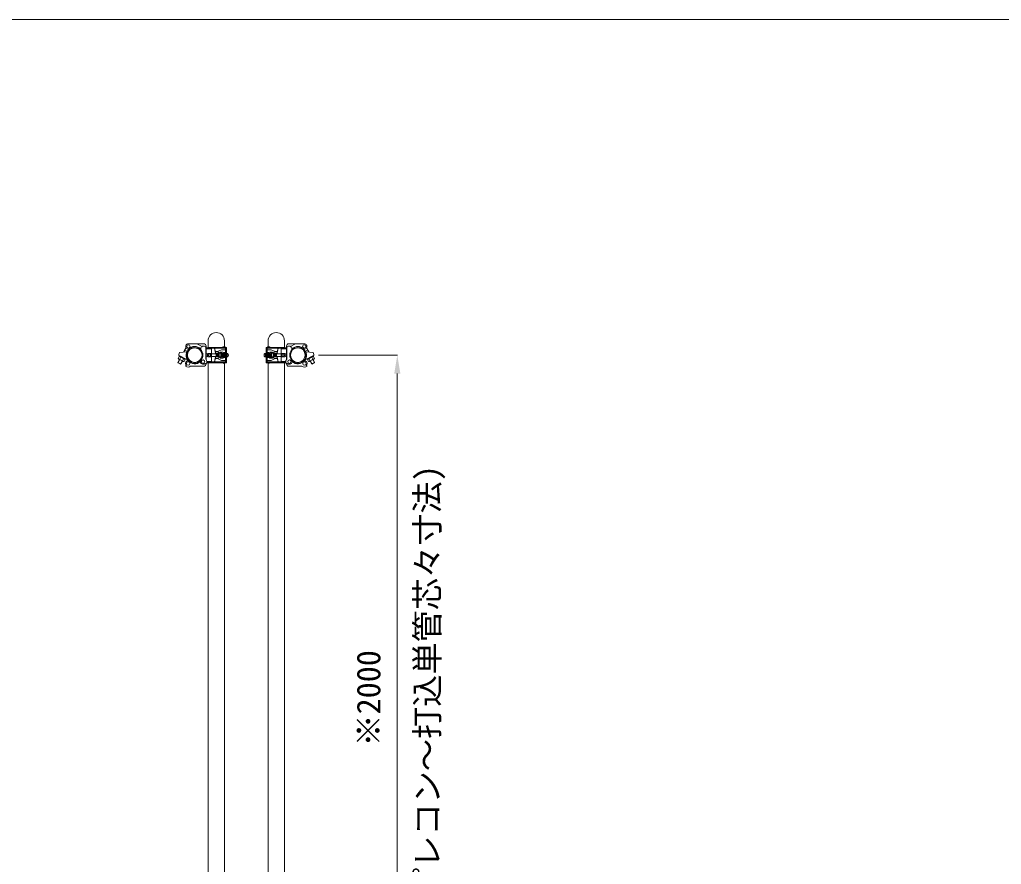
# Model space of a CAD drawing. Units: millimetres, scale not verified. Extents: x -48980 to -28855, y -14438 to 14438.
# Drawn here: x -40205 to -37281, y -3080 to -562 of the extents above; entities that cross this region are included whole.
import ezdxf
from ezdxf.enums import TextEntityAlignment as Align

# ---------------------------------------------------------------- set-up
doc = ezdxf.new("R2010")
doc.units = ezdxf.units.MM
doc.header["$LTSCALE"] = 38
for name, color, linetype, lineweight in [('0-6_ﾎﾞﾙﾄ類', 2, 'Continuous', 18), ('0-A_図面枠', 7, 'Continuous', 18), ('0-B_寸法', 3, 'Continuous', 18), ('0-D_単管', 7, 'Continuous', 18), ('0-E_単管ｸﾗﾝﾌﾟ', 7, 'Continuous', 18)]:
    doc.layers.add(name, color=color, linetype=linetype, lineweight=lineweight)
doc.styles.add('ＭＳ ゴシック', font='')
doc.styles.get('ＭＳ ゴシック').set_extended_font_data('MS Gothic')

msp = doc.modelspace()

# ---------------------------------------------------------------- linework, layer by layer
at = {"layer": '0-6_ﾎﾞﾙﾄ類'}
for p, q in [((-39732, -1573.8), (-39717.45, -1581.58)), ((-39729.6, -1566), (-39728.65, -1564.22)), ((-39712.28, -1575.25), (-39729.6, -1566)), ((-39711.35, -1573.5), (-39728.65, -1564.22)), ((-39725.28, -1568.33), (-39728.62, -1574.58)), ((-39716.62, -1572.95), (-39719.95, -1579.2)), ((-39711.35, -1573.5), (-39712.28, -1575.25)), ((-39349.05, -1573.5), (-39331.75, -1564.22)), ((-39349.05, -1573.5), (-39348.12, -1575.25)), ((-39330.8, -1566), (-39348.12, -1575.25)), ((-39343.78, -1572.95), (-39340.45, -1579.2)), ((-39328.4, -1573.8), (-39342.95, -1581.58)), ((-39335.12, -1568.33), (-39331.78, -1574.58)), ((-39330.8, -1566), (-39331.75, -1564.22))]:
    msp.add_line(p, q, dxfattribs=at)
for points in [[(-39729.6, -1566), (-39732.95, -1572.25), (-39732, -1573.8)], [(-39712.28, -1575.25), (-39715.62, -1581.53), (-39717.45, -1581.58)], [(-39348.12, -1575.25), (-39344.78, -1581.53), (-39342.95, -1581.58)], [(-39330.8, -1566), (-39327.45, -1572.25), (-39328.4, -1573.8)]]:
    msp.add_lwpolyline(points, dxfattribs=at)
for centre, radius, start, end in [((-39729.1, -1570.25), 4.35, 207.478, 276.246), ((-39716.97, -1563.23), 16.25, 224.274, 259.45), ((-39716.1, -1577.2), 4.35, 207.478, 276.246), ((-39344.3, -1577.2), 4.35, 263.754, 332.522), ((-39343.43, -1563.23), 16.25, 280.55, 315.726), ((-39331.3, -1570.25), 4.35, 263.754, 332.522)]:
    msp.add_arc(centre, radius, start, end, dxfattribs=at)
at = {"layer": '0-A_図面枠'}
msp.add_lwpolyline([(-48980.2, -562.5), (-28855.2, -562.5), (-28855.2, -14437.5), (-48980.2, -14437.5)], close=True, dxfattribs=at)
at = {"layer": '0-B_寸法'}
for p, q in [((-39315.22, -1562.5), (-39079.2, -1562.5)), ((-39080.2, -1617.5), (-39080.2, -3507.5))]:
    msp.add_line(p, q, dxfattribs=at)
at = {"layer": '0-B_寸法', "color": 91}
msp.add_solid([(-39089.38, -1617.5), (-39080.2, -1562.5), (-39071.03, -1617.5)], dxfattribs=at)
at = {"layer": '0-D_単管'}
for p, q in [((-39643.82, -1539.5), (-39643.82, -1519.5)), ((-39595.22, -1519.5), (-39595.22, -1537.67)), ((-39465.18, -1519.5), (-39465.18, -1537.67)), ((-39416.58, -1539.5), (-39416.58, -1519.5)), ((-39643.82, -3508), (-39643.82, -1585.5)), ((-39595.22, -1587.33), (-39595.22, -3508)), ((-39416.58, -3536.5), (-39416.58, -1585.5))]:
    msp.add_line(p, q, dxfattribs=at)
msp.add_lwpolyline([(-39465.18, -1587.33), (-39465.18, -3538.5), (-39429.4, -3538.5)], dxfattribs=at)
for centre in [(-39619.53, -1519.5), (-39440.88, -1519.5)]:
    msp.add_arc(centre, 24.3, 0, 180, dxfattribs=at)
at = {"layer": '0-E_単管ｸﾗﾝﾌﾟ'}
for p, q in [((-39710.1, -1539.75), (-39717.62, -1553.83)), ((-39709.55, -1540.82), (-39716.43, -1553.72)), ((-39714.6, -1548.18), (-39713.08, -1547.23)), ((-39713.88, -1546.8), (-39705.05, -1551.5)), ((-39707.1, -1553.23), (-39702.47, -1544.6)), ((-39706.92, -1555.05), (-39701.28, -1544.48)), ((-39657.02, -1528.6), (-39702.78, -1528.6)), ((-39662.12, -1536.78), (-39677.28, -1528.67)), ((-39650.55, -1574.82), (-39650.55, -1540.48)), ((-39650.03, -1575.45), (-39650.03, -1535.6)), ((-39649.93, -1543.5), (-39634.03, -1543.5)), ((-39645.02, -1539.5), (-39589.03, -1539.5)), ((-39645.02, -1542), (-39589.03, -1542)), ((-39634.03, -1543.5), (-39634.03, -1581.5)), ((-39633.03, -1542), (-39633.03, -1539.5)), ((-39625.03, -1542), (-39625.03, -1539.5)), ((-39622.15, -1552), (-39625.03, -1542)), ((-39604.03, -1546.93), (-39616.15, -1552)), ((-39604.03, -1546.93), (-39593.02, -1546.93)), ((-39592.05, -1544), (-39589.03, -1544)), ((-39592.03, -1539.5), (-39592.03, -1557.5)), ((-39592.03, -1543), (-39589.03, -1543)), ((-39589.03, -1539.5), (-39589.03, -1557.5)), ((-39471.38, -1539.5), (-39471.38, -1557.5)), ((-39415.38, -1539.5), (-39471.38, -1539.5)), ((-39415.38, -1542), (-39471.38, -1542)), ((-39468.38, -1543), (-39471.38, -1543)), ((-39468.35, -1544), (-39471.38, -1544)), ((-39468.38, -1539.5), (-39468.38, -1557.5)), ((-39456.38, -1546.93), (-39467.38, -1546.93)), ((-39456.38, -1546.93), (-39444.25, -1552)), ((-39438.25, -1552), (-39435.38, -1542)), ((-39435.38, -1542), (-39435.38, -1539.5)), ((-39427.38, -1542), (-39427.38, -1539.5)), ((-39410.47, -1543.5), (-39426.38, -1543.5)), ((-39426.38, -1543.5), (-39426.38, -1581.5)), ((-39410.38, -1575.45), (-39410.38, -1535.6)), ((-39409.85, -1574.82), (-39409.85, -1540.48)), ((-39403.38, -1528.6), (-39357.62, -1528.6)), ((-39398.28, -1536.78), (-39383.12, -1528.67)), ((-39353.48, -1555.05), (-39359.12, -1544.48)), ((-39353.3, -1553.23), (-39357.93, -1544.6)), ((-39346.53, -1546.8), (-39355.35, -1551.5)), ((-39350.85, -1540.82), (-39343.97, -1553.72)), ((-39350.3, -1539.75), (-39342.78, -1553.83)), ((-39345.8, -1548.18), (-39347.32, -1547.23)), ((-39729.12, -1575.33), (-39733.8, -1584.07)), ((-39728.25, -1575.8), (-39733.62, -1585.88)), ((-39728.82, -1564.15), (-39730.12, -1565.45)), ((-39728.82, -1564.15), (-39705.35, -1576.7)), ((-39707.78, -1552.95), (-39706.38, -1553.5)), ((-39705.78, -1552.88), (-39705.85, -1551.08)), ((-39646.03, -1557.6), (-39646.03, -1567.4)), ((-39645.02, -1557.5), (-39634.03, -1557.5)), ((-39645.02, -1557.5), (-39645.02, -1567.5)), ((-39645.02, -1567.5), (-39634.03, -1567.5)), ((-39640.75, -1558.5), (-39611.47, -1558.5)), ((-39640.75, -1566.5), (-39611.47, -1566.5)), ((-39637.03, -1557.5), (-39637.03, -1567.5)), ((-39622.15, -1573), (-39625.03, -1583)), ((-39622.15, -1557), (-39610.73, -1557)), ((-39622.15, -1568), (-39610.73, -1568)), ((-39618.18, -1557.5), (-39611, -1557.5)), ((-39618.18, -1567.5), (-39611, -1567.5)), ((-39604.03, -1578.07), (-39616.15, -1573)), ((-39609.53, -1557), (-39604.53, -1557)), ((-39609.53, -1568), (-39604.53, -1568)), ((-39607.25, -1553.5), (-39600, -1553.5)), ((-39607.25, -1571.5), (-39600, -1571.5)), ((-39604.03, -1578.07), (-39593.02, -1578.07)), ((-39601.9, -1558.5), (-39587, -1558.5)), ((-39601.9, -1566.5), (-39587, -1566.5)), ((-39600.97, -1557.5), (-39586.17, -1557.5)), ((-39600.97, -1567.5), (-39586.17, -1567.5)), ((-39597.45, -1554.92), (-39593.02, -1554.92)), ((-39597.45, -1570.08), (-39593.02, -1570.08)), ((-39592.03, -1585.5), (-39592.03, -1567.5)), ((-39589.03, -1567.5), (-39589.03, -1585.5)), ((-39585.4, -1557.75), (-39586.17, -1557.5)), ((-39585.4, -1567.25), (-39586.17, -1567.5)), ((-39475, -1557.75), (-39474.22, -1557.5)), ((-39475, -1567.25), (-39474.22, -1567.5)), ((-39459.43, -1557.5), (-39474.22, -1557.5)), ((-39459.43, -1567.5), (-39474.22, -1567.5)), ((-39458.5, -1558.5), (-39473.4, -1558.5)), ((-39458.5, -1566.5), (-39473.4, -1566.5)), ((-39471.38, -1567.5), (-39471.38, -1585.5)), ((-39468.38, -1585.5), (-39468.38, -1567.5)), ((-39462.95, -1554.92), (-39467.38, -1554.92)), ((-39462.95, -1570.08), (-39467.38, -1570.08)), ((-39456.38, -1578.07), (-39467.38, -1578.07)), ((-39453.15, -1553.5), (-39460.4, -1553.5)), ((-39453.15, -1571.5), (-39460.4, -1571.5)), ((-39456.38, -1578.07), (-39444.25, -1573)), ((-39450.88, -1557), (-39455.88, -1557)), ((-39450.88, -1568), (-39455.88, -1568)), ((-39438.25, -1557), (-39449.67, -1557)), ((-39438.25, -1568), (-39449.67, -1568)), ((-39442.22, -1557.5), (-39449.4, -1557.5)), ((-39442.22, -1567.5), (-39449.4, -1567.5)), ((-39419.65, -1558.5), (-39448.93, -1558.5)), ((-39419.65, -1566.5), (-39448.93, -1566.5)), ((-39438.25, -1573), (-39435.38, -1583)), ((-39415.38, -1557.5), (-39426.38, -1557.5)), ((-39415.38, -1567.5), (-39426.38, -1567.5)), ((-39423.38, -1557.5), (-39423.38, -1567.5)), ((-39415.38, -1557.5), (-39415.38, -1567.5)), ((-39414.38, -1557.6), (-39414.38, -1567.4)), ((-39331.58, -1564.15), (-39355.05, -1576.7)), ((-39354.62, -1552.88), (-39354.55, -1551.08)), ((-39352.62, -1552.95), (-39354.03, -1553.5)), ((-39332.15, -1575.8), (-39326.77, -1585.88)), ((-39331.58, -1564.15), (-39330.28, -1565.45)), ((-39331.28, -1575.33), (-39326.6, -1584.07)), ((-39724.97, -1588.8), (-39733.8, -1584.07)), ((-39721.18, -1579.58), (-39726.57, -1589.65)), ((-39726.57, -1589.65), (-39724.97, -1588.8)), ((-39720.3, -1580.05), (-39724.97, -1588.8)), ((-39711.12, -1595.22), (-39709, -1593.1)), ((-39657.02, -1595.77), (-39696.12, -1595.77)), ((-39651.1, -1589.8), (-39653.22, -1587.67)), ((-39647.88, -1581.5), (-39634.03, -1581.5)), ((-39645.02, -1583), (-39589.03, -1583)), ((-39645.02, -1585.5), (-39589.03, -1585.5)), ((-39634.03, -1581.5), (-39635.6, -1583)), ((-39633.03, -1585.5), (-39633.03, -1583)), ((-39625.03, -1585.5), (-39625.03, -1583)), ((-39592.05, -1581), (-39589.03, -1581)), ((-39592.03, -1582), (-39589.03, -1582)), ((-39468.35, -1581), (-39471.38, -1581)), ((-39468.38, -1582), (-39471.38, -1582)), ((-39415.38, -1583), (-39471.38, -1583)), ((-39415.38, -1585.5), (-39471.38, -1585.5)), ((-39435.38, -1585.5), (-39435.38, -1583)), ((-39427.38, -1585.5), (-39427.38, -1583)), ((-39412.53, -1581.5), (-39426.38, -1581.5)), ((-39426.38, -1581.5), (-39424.8, -1583)), ((-39409.3, -1589.8), (-39407.18, -1587.67)), ((-39403.38, -1595.77), (-39364.28, -1595.77)), ((-39349.28, -1595.22), (-39351.4, -1593.1)), ((-39340.1, -1580.05), (-39335.43, -1588.8)), ((-39339.22, -1579.58), (-39333.82, -1589.65)), ((-39335.43, -1588.8), (-39326.6, -1584.07)), ((-39333.82, -1589.65), (-39335.43, -1588.8))]:
    msp.add_line(p, q, dxfattribs=at)
for points in [[(-39625.03, -1542), (-39622.15, -1557), (-39622.15, -1552), (-39616.15, -1552)], [(-39435.38, -1542), (-39438.25, -1557), (-39438.25, -1552), (-39444.25, -1552)], [(-39731.22, -1560.25), (-39729.25, -1554.85), (-39707.78, -1552.95)], [(-39625.03, -1583), (-39622.15, -1568), (-39622.15, -1573), (-39616.15, -1573)], [(-39435.38, -1583), (-39438.25, -1568), (-39438.25, -1573), (-39444.25, -1573)], [(-39329.18, -1560.25), (-39331.15, -1554.85), (-39352.62, -1552.95)], [(-39726.57, -1589.65), (-39733.62, -1585.88), (-39733.8, -1584.07)], [(-39333.82, -1589.65), (-39326.77, -1585.88), (-39326.6, -1584.07)]]:
    msp.add_lwpolyline(points, dxfattribs=at)
for centre, radius in [((-39702.75, -1536.6), 5), ((-39683.8, -1562.5), 21.8), ((-39376.6, -1562.5), 21.8), ((-39357.65, -1536.6), 5), ((-39658.85, -1582), 5), ((-39401.55, -1582), 5), ((-39703.32, -1587.45), 5), ((-39357.08, -1587.45), 5)]:
    msp.add_circle(centre, radius, dxfattribs=at)
for centre, radius, start, end in [((-39702.75, -1536.6), 8, 89.555, 294.53), ((-39683.8, -1562.5), 24.3, 158.23, 141.61), ((-39683.8, -1562.5), 25.8, 46.062, 136.061), ((-39657.92, -1543.57), 8, 22.798, 204.53), ((-39657.02, -1535.6), 7, 0, 90), ((-39645.02, -1544.5), 5, 90, 180), ((-39645.02, -1544.5), 2.5, 90, 156.422), ((-39596.6, -1543.77), 6.25, 43.038, 136.962), ((-39593.02, -1550.93), 4, 270, 90), ((-39467.38, -1550.93), 4, 90, 270), ((-39463.8, -1543.77), 6.25, 43.038, 136.962), ((-39415.38, -1544.5), 5, 0, 90), ((-39415.38, -1544.5), 2.5, 23.578, 90), ((-39403.38, -1535.6), 7, 90, 180), ((-39402.48, -1543.57), 8, 335.47, 157.202), ((-39376.6, -1562.5), 24.3, 38.39, 21.77), ((-39376.6, -1562.5), 25.8, 43.939, 133.938), ((-39357.65, -1536.6), 8, 245.47, 90.445), ((-39726.53, -1561.97), 5, 159.862, 224.13), ((-39703.32, -1587.45), 8, 71.788, 224.862), ((-39683.8, -1562.5), 25.8, 158.301, 221.08), ((-39683.8, -1562.5), 25.8, 221.076, 311.075), ((-39658.85, -1582), 11, 314.862, 40.876), ((-39645.02, -1562.5), 5, 90, 270), ((-39636.27, -1562.5), 6, 138.19, 221.81), ((-39636.27, -1562.5), 6, 123.557, 123.564), ((-39636.27, -1562.5), 6, 236.443, 236.462), ((-39613.28, -1562.5), 7, 134.415, 225.585), ((-39611.28, -1562.5), 7, 134.415, 225.585), ((-39609.27, -1562.5), 7, 134.415, 225.585), ((-39616.15, -1557), 5, 0, 90), ((-39616.15, -1568), 5, 270, 0), ((-39607.28, -1562.5), 7, 134.415, 225.585), ((-39601.65, -1562.5), 10.6, 121.891, 238.109), ((-39601.65, -1562.5), 9.6, 110.364, 249.636), ((-39596.65, -1562.5), 9.6, 110.364, 249.636), ((-39596.65, -1562.5), 6.6, 130.749, 229.251), ((-39595.28, -1562.5), 7, 134.415, 225.585), ((-39593.28, -1562.5), 7, 134.415, 225.585), ((-39603.35, -1562.5), 9.6, 31.388, 69.636), ((-39603.35, -1562.5), 9.6, 290.364, 328.612), ((-39591.28, -1562.5), 7, 134.415, 225.585), ((-39589.28, -1562.5), 7, 134.415, 225.585), ((-39587.28, -1562.5), 7, 134.415, 225.585), ((-39593.02, -1574.07), 4, 270, 90), ((-39585.28, -1562.5), 7, 134.415, 225.585), ((-39583.28, -1562.5), 7, 134.415, 225.585), ((-39581.28, -1562.5), 7, 134.415, 225.585), ((-39580.28, -1562.5), 7, 137.22, 222.78), ((-39589.08, -1562.5), 6, 307.592, 52.408), ((-39471.32, -1562.5), 6, 127.592, 232.408), ((-39480.12, -1562.5), 7, 317.22, 42.78), ((-39479.12, -1562.5), 7, 314.415, 45.585), ((-39477.12, -1562.5), 7, 314.415, 45.585), ((-39467.38, -1574.07), 4, 90, 270), ((-39475.12, -1562.5), 7, 314.415, 45.585), ((-39473.12, -1562.5), 7, 314.415, 45.585), ((-39471.12, -1562.5), 7, 314.415, 45.585), ((-39457.05, -1562.5), 9.6, 110.364, 148.612), ((-39457.05, -1562.5), 9.6, 211.388, 249.636), ((-39469.12, -1562.5), 7, 314.415, 45.585), ((-39467.12, -1562.5), 7, 314.415, 45.585), ((-39463.75, -1562.5), 9.6, 290.364, 69.636), ((-39465.12, -1562.5), 7, 314.415, 45.585), ((-39463.75, -1562.5), 6.6, 310.749, 49.251), ((-39458.75, -1562.5), 9.6, 290.364, 69.636), ((-39458.75, -1562.5), 10.6, 301.891, 58.109), ((-39444.25, -1557), 5, 90, 180), ((-39444.25, -1568), 5, 180, 270), ((-39453.12, -1562.5), 7, 314.415, 45.585), ((-39451.12, -1562.5), 7, 314.415, 45.585), ((-39449.12, -1562.5), 7, 314.415, 45.585), ((-39447.12, -1562.5), 7, 314.415, 45.585), ((-39424.12, -1562.5), 6, 303.538, 303.557), ((-39424.12, -1562.5), 6, 56.436, 56.443), ((-39424.12, -1562.5), 6, 318.19, 41.81), ((-39415.38, -1562.5), 5, 270, 90), ((-39401.55, -1582), 11, 139.124, 225.138), ((-39376.6, -1562.5), 25.8, 228.925, 318.924), ((-39357.08, -1587.45), 8, 315.138, 108.212), ((-39376.6, -1562.5), 25.8, 318.92, 21.699), ((-39333.88, -1561.97), 5, 315.87, 20.138), ((-39703.32, -1587.45), 11, 224.862, 310.876), ((-39658.85, -1582), 8, 161.788, 314.862), ((-39657.02, -1588.78), 7, 270, 0), ((-39645.02, -1580.5), 5, 231.658, 270), ((-39645.02, -1580.5), 2.5, 203.578, 270), ((-39596.6, -1581.23), 6.25, 223.038, 316.962), ((-39463.8, -1581.23), 6.25, 223.038, 316.962), ((-39415.38, -1580.5), 2.5, 270, 336.422), ((-39415.38, -1580.5), 5, 270, 308.342), ((-39403.38, -1588.78), 7, 180, 270), ((-39401.55, -1582), 8, 225.138, 18.212), ((-39357.08, -1587.45), 11, 229.124, 315.138)]:
    msp.add_arc(centre, radius, start, end, dxfattribs=at)

# ---------------------------------------------------------------- texts
at = {"layer": '0-B_寸法', "style": 'ＭＳ ゴシック'}
for s, p in [('(プレコン～打込単管芯々寸法)', (-38934.6, -3234.5)), ('※2000', (-39109.75, -2729.32))]:
    msp.add_text(s, height=70.38, rotation=90, dxfattribs=at).set_placement(p, align=Align.BOTTOM_LEFT)

doc.saveas('drawing.dxf')
